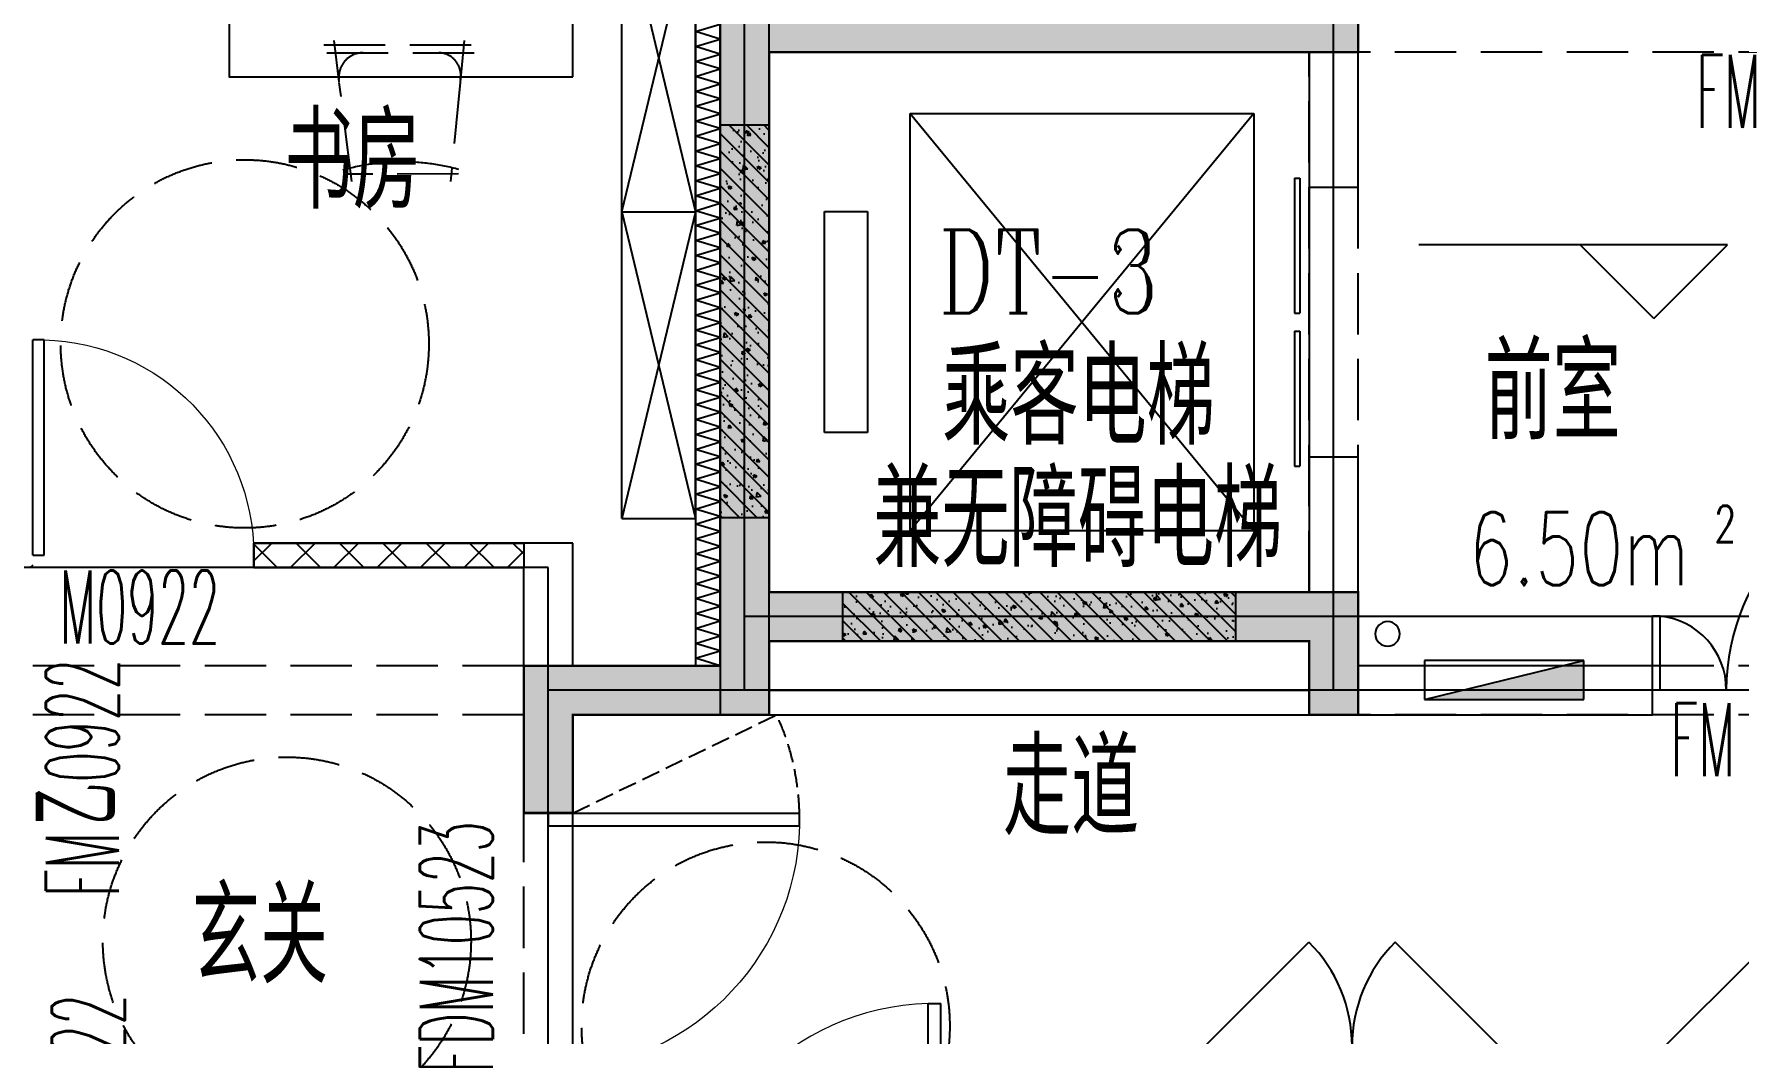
# Model space of a CAD drawing. Header units: millimetres. Extents: x 815519 to 890079, y 147095 to 251022.
# Drawn here: x 857584 to 864531, y 163096 to 167169 of the extents above; entities that cross this region are included whole.
import ezdxf

# ---------------------------------------------------------------- set-up
doc = ezdxf.new("R2010")
doc.units = ezdxf.units.MM
doc.header["$LTSCALE"] = 1000
for name, pattern in [('__DASH', [0.35, 0.25, -0.1]), ('DASH', [0.35, 0.25, -0.1]), ('DOTE', [61.468, 50.8, -5.08, 0.508, -5.08])]:
    doc.linetypes.add(name, pattern=pattern)
for name, color, linetype in [('A-WIND（门窗）', 155, 'Continuous'), ('DIM_ELEV', 3, 'Continuous'), ('DOOR_FIRE', 4, 'Continuous'), ('DOOR_FIRE_TEXT', 7, 'Continuous'), ('EQUIP_消火栓', 7, 'Continuous'), ('EVTR', 52, 'Continuous'), ('PUB_HATCH', 8, 'Continuous'), ('PUB_TEXT', 7, 'Continuous'), ('SPACE', 7, 'Continuous'), ('STAIR', 52, 'Continuous'), ('VPIPE-消防', 1, 'Continuous'), ('WALL', 2, 'Continuous'), ('WINDOW', 4, 'Continuous'), ('WINDOW_TEXT', 7, 'Continuous'), ('家具', 47, 'Continuous'), ('屋面索引', 6, 'Continuous'), ('总内隔墙', 30, 'Continuous'), ('柱', 2, 'Continuous'), ('梁虚线', 134, 'DASH'), ('深色米黄', 30, 'Continuous'), ('看线', 163, 'Continuous'), ('砼墙', 3, 'Continuous'), ('面积框', 6, 'Continuous')]:
    doc.layers.add(name, color=color, linetype=linetype)
doc.layers.add('DOTE', color=1, linetype='DOTE', plot=False)
doc.styles.add('_TCH_LABEL', font='COMPLEX', dxfattribs={"bigfont": 'GBCBIG'})
doc.styles.add('_TCH_SPACE', font='SIMPLEX', dxfattribs={"height": 5, "bigfont": 'GBCBIG'})
doc.styles.add('_TCH_WINDOW', font='SIMPLEX', dxfattribs={"height": 3.5, "bigfont": 'GBCBIG'})
pattern_1 = [(45, (0, 0), (-35.355339, 35.355339), []), (50, (0, 0), (143.452037, -12.550427), [15, -165]), (355, (0, 0), (-27.750267, 150.438427), [12, -132]), (100.4514, (11.95, -1.05), (115.701876, 137.88791), [12.748038, -140.228422]), (46.1842, (0, 40), (213.44821, -33.103803), [22.5, -247.5]), (96.6356, (17.79, 37.24), (186.93254, 194.823574), [19.12206, -210.3426]), (351.1842, (0, 40), (186.93239, 194.82372), [18, -198]), (21, (20, 30), (119.38141, -80.523778), [15, -165]), (326, (20, 30), (48.663066, 145.03001), [12, -132]), (71.4514, (29.95, 23.29), (168.044526, 64.5061), [12.748038, -140.228422]), (37.5, (0, 0), (2.431971, 66.5787708), [0, -130.4, 0, -134, 0, -132.5]), (7.5, (0, 0), (52.6139075, 78.882342), [0, -76.4, 0, -127.4, 0, -50.5]), (327.5, (-44.6, 0), (106.764487, -4.5109743), [0, -50, 0, -156, 0, -207]), (317.5, (-64.6, 0), (116.637234, 20.020996), [0, -65, 0, -103.6, 0, -147])]

# ---------------------------------------------------------------- blocks, each defined once
blk = doc.blocks.new('10#标准层轴网')
at = {"layer": 'DOTE'}
for p, q in [((-329473.1, 356450), (-329473.1, 365950)), ((-327073.1, 356450), (-327073.1, 365950)), ((-330273.1, 356950), (-344033.1, 356950)), ((-330273.1, 342150), (-330273.1, 356950)), ((-311973.1, 356750), (-329473.1, 356750)), ((-303473.1, 356450), (-330273.1, 356450)), ((-330273.1, 342150), (-330273.1, 356450))]:
    blk.add_line(p, q, dxfattribs=at)
blk = doc.blocks.new('$DorLib2D$00000127')
at = {"color": 0, "linetype": 'Continuous'}
for p, q in [((-0.0333, 0.7949), (-0.5333, 0.7949)), ((-0.5333, 0.7949), (-0.5333, 0.6904)), ((-0.0333, 0.7949), (-0.0333, 0.6904)), ((0.0333, 0.7949), (0.0333, 0.6904)), ((0.5333, 0.7949), (0.0333, 0.7949)), ((0.5333, 0.7949), (0.5333, 0.6904)), ((-0.0333, 0.6904), (-0.5333, 0.6904)), ((0.5333, 0.6904), (0.0333, 0.6904)), ((0.5, 0.5), (-0.5, 0.5))]:
    blk.add_line(p, q, dxfattribs=at)
blk = doc.blocks.new('$DorLib2D$00000225')
at = {"color": 0}
for p, q in [((0.475, -0.0014), (0.475, 0.7521)), ((0.475, 0.7521), (0.5, 0.7521)), ((0.5, -0.0014), (0.5, 0.7521)), ((-0.5, 0), (-0.5, 0.252)), ((-0.475, 0.252), (-0.5, 0.252)), ((-0.475, 0), (-0.475, 0.252)), ((-0.475, 0), (-0.5, 0)), ((0.475, -0.0014), (0.5, -0.0014))]:
    blk.add_line(p, q, dxfattribs=at)
for centre, radius, start, end in [((0.5046, -0.0019), 0.7546, 92.24927, 179.72377), ((-0.5008, 0.0026), 0.2508, 359.78987, 84.09744)]:
    blk.add_arc(centre, radius, start, end, dxfattribs=at)
blk = doc.blocks.new('$DorLib2D$00000116')
at = {"color": 0}
for p, q in [((-0.5, 0), (-0.1464, 0.3536)), ((0.5, 0), (0.1464, 0.3536))]:
    blk.add_line(p, q, dxfattribs=at)
for centre, start, end in [((-0.5, 0), 0, 45), ((0.5, 0), 135, 180)]:
    blk.add_arc(centre, 0.5, start, end, dxfattribs=at)
blk = doc.blocks.new('10#-2单元-3C左侧楼梯间')
at = {"layer": 'EVTR'}
for p, q in [((-201595, 485250), (-200195, 485250)), ((-201595, 483550), (-201595, 485250)), ((-201595, 485250), (-200195, 483550)), ((-200195, 485250), (-201595, 483550)), ((-200195, 485250), (-200195, 483550)), ((-201945, 484850), (-201770, 484850)), ((-201945, 483950), (-201945, 484850)), ((-201770, 484850), (-201770, 483950)), ((-201770, 483950), (-201945, 483950)), ((-200195, 483550), (-201595, 483550))]:
    blk.add_line(p, q, dxfattribs=at)
at = {"layer": 'WALL'}
for p, q in [((-202370, 485700), (-202370, 483200)), ((-199770, 484950), (-199770, 485600)), ((-202170, 485500), (-202170, 483300)), ((-202170, 485500), (-201970, 485500)), ((-201970, 485500), (-199970, 485500)), ((-199970, 485500), (-199970, 484950)), ((-199970, 484950), (-199770, 484950)), ((-199770, 483850), (-199970, 483850)), ((-199970, 483850), (-199970, 483300)), ((-199770, 483200), (-199770, 483850)), ((-202170, 483300), (-199970, 483300)), ((-202370, 483200), (-202370, 482800)), ((-199770, 483000), (-199770, 483200)), ((-202170, 483100), (-199970, 483100)), ((-202170, 483100), (-202170, 482900)), ((-199970, 482900), (-199970, 483100)), ((-198570, 483000), (-199770, 483000)), ((-198570, 482800), (-198570, 483000)), ((-202170, 482900), (-199970, 482900)), ((-202370, 482800), (-199870, 482800)), ((-199870, 482800), (-198570, 482800))]:
    blk.add_line(p, q, dxfattribs=at)
at = {"layer": 'DOOR_FIRE', "xscale": 1200, "yscale": 1200, "zscale": 200}
blk.add_blockref('$DorLib2D$00000225', (-197970, 482900), dxfattribs=at)
at = {"layer": 'DOOR_FIRE', "zscale": 100, "rotation": 180}
for p, xscale, yscale in [((-199795, 481450), -1200, -1200), ((-198020, 481450), -1000, -1000)]:
    blk.add_blockref('$DorLib2D$00000116', p, dxfattribs=dict(at, xscale=xscale, yscale=yscale))
at = {"layer": 'WINDOW', "xscale": 1100, "yscale": 200, "zscale": 1100, "rotation": 90}
blk.add_blockref('$DorLib2D$00000127', (-199870, 484400), dxfattribs=at)
at = {"layer": 'DOOR_FIRE_TEXT', "style": '_TCH_WINDOW', "width": 0.494118}
for p in [(-198393, 485191.7), (-198498, 482550)]:
    blk.add_text('FM', height=297.5, dxfattribs=at).set_placement(p)
blk = doc.blocks.new('$DorLib2D$00000001')
for p, q in [((0.45, 0.975), (0.5, 0.975)), ((0.45, 0), (0.45, 0.975)), ((0.5, 0), (0.5, 0.975)), ((0.5, 0), (0.45, 0))]:
    blk.add_line(p, q)
at = {"lineweight": 13}
blk.add_arc((0.475, 0), 0.975, 91.46928, 180, dxfattribs=at)
blk = doc.blocks.new('3A户型-平面')
at = {"layer": 'WINDOW'}
ref = blk.add_blockref('$DorLib2D$00000001', (1068106, -1137121), dxfattribs=dict(at, xscale=1050, yscale=1050, zscale=1050))
ref.add_attrib('A', 'FDM10523', (1067570.5, -1137603.4), dxfattribs={"layer": 'WINDOW_TEXT', "height": 297.5, "style": '_TCH_WINDOW', "width": 0.494118})
blk = doc.blocks.new('10#楼-房间功能')
at = {"layer": 'PUB_TEXT', "style": '_TCH_LABEL'}
for s, p in [('书房', (-331347.4, 418422.4)), ('乘客电梯', (-328668, 417461.7)), ('前室', (-326458, 417482.2)), ('兼无障碍电梯', (-328948.9, 416963.2)), ('走道', (-328420.8, 415871)), ('玄关', (-331725.6, 415266.5))]:
    blk.add_text(s, height=385.82, dxfattribs=at).set_placement(p)
at = {"layer": 'PUB_TEXT', "style": '_TCH_LABEL', "width": 0.705882}
blk.add_text('DT-3', height=340, dxfattribs=at).set_placement((-328682, 417997.2))
blk = doc.blocks.new('10#-剪力墙-初')
at = {"layer": 'PUB_HATCH'}
blk.add_hatch(color=256, dxfattribs=at).paths.add_polyline_path([(674412.9, -136000.9), (674412.9, -133900.9), (671612.9, -133900.6), (671612.9, -134100.6), (674212.9, -134100.9), (674212.9, -136600.9), (672112.9, -136600.9), (672112.9, -136800.9), (674512.9, -136800.9), (674512.9, -139000.9), (672112.9, -139000.9), (672112.9, -139500.9), (672312.9, -139500.9), (672312.9, -139200.9), (674512.9, -139200.9), (674512.9, -139500.9), (675312.9, -139500.9), (675312.9, -139900.9), (675512.9, -139900.9), (675512.9, -139300.9), (674712.9, -139300.9), (674712.9, -136000.9)])
at = {"layer": '柱', "color": 6, "ltscale": 1, "const_width": 10}
for points in [[(674712.9, -136800.9), (674712.9, -136000.9), (674412.9, -136000.9)], [(674212.9, -136800.9), (674512.9, -136800.9)]]:
    blk.add_lwpolyline(points, dxfattribs=at)
at = {"layer": '砼墙', "color": 5, "ltscale": 1, "const_width": 10}
for points in [[(674212.9, -136800.9), (672112.9, -136800.9), (672112.9, -136600.9), (674212.9, -136600.9)], [(674712.9, -136800.9), (674712.9, -139000.9), (674712.9, -139300.9), (675512.9, -139300.9), (675512.9, -139900.9), (675312.9, -139900.9), (675312.9, -139500.9), (674512.9, -139500.9), (674512.9, -139200.9), (672312.9, -139200.9), (672312.9, -139500.9), (672112.9, -139500.9), (672112.9, -139000.9), (674512.9, -139000.9), (674512.9, -136800.9)]]:
    blk.add_lwpolyline(points, dxfattribs=at)
blk = doc.blocks.new('3-Ba户型-右')
at = {"layer": 'A-WIND（门窗）', "linetype": 'DASH', "ltscale": 0.3}
blk.add_line((-681129.1, 353600), (-680298.3, 354000), dxfattribs=at)
blk.add_arc((-681229.1, 353573.7), 1023.7, 1.46928, 24.60508, dxfattribs=at)
at = {"layer": 'STAIR', "color": 8, "linetype": '__DASH'}
for centre in [(-682466.1, 355511.3), (-682294.2, 353077.7), (-680343.3, 352731.8)]:
    blk.add_circle(centre, 750, dxfattribs=at)
at = {"layer": 'WALL'}
for p, q in [((-680529.1, 354200), (-680529.1, 357300)), ((-680329.1, 354000), (-680329.1, 357300)), ((-681129.1, 354700), (-682429.1, 354700)), ((-682429.1, 354700), (-682429.1, 354600)), ((-681129.1, 354200), (-681129.1, 354700)), ((-682429.1, 354600), (-681329.1, 354600)), ((-681329.1, 354100), (-681329.1, 354600)), ((-681129.1, 354200), (-680529.1, 354200)), ((-681329.1, 354100), (-681329.1, 353600)), ((-681129.1, 354000), (-680329.1, 354000)), ((-681129.1, 353600), (-681129.1, 354000)), ((-681329.1, 353600), (-681129.1, 353600))]:
    blk.add_line(p, q, dxfattribs=at)
at = {"layer": 'WINDOW'}
blk.add_line((-681129.1, 352550), (-681129.1, 353600), dxfattribs=at)
at = {"layer": '家具'}
for p, q in [((-680929.1, 354799.9), (-680929.1, 357299.9)), ((-680929.1, 356049.9), (-680629.1, 357299.9)), ((-680929.1, 357299.9), (-680629.1, 356049.9)), ((-680629.1, 354799.9), (-680629.1, 357299.9)), ((-680929.1, 356049.9), (-680629.1, 356049.9)), ((-680929.1, 356049.9), (-680629.1, 354799.9)), ((-680629.1, 356049.9), (-680929.1, 354799.9)), ((-680929.1, 354799.9), (-680629.1, 354799.9))]:
    blk.add_line(p, q, dxfattribs=at)
at = {"layer": '家具', "linetype": 'DASH'}
for p, q in [((-682081.3, 356578.5), (-682102.4, 356746.6)), ((-681572.1, 356746.6), (-681588.6, 356577.1)), ((-682144, 356730.1), (-681515.3, 356730.1)), ((-682131.9, 356697.1), (-681527.4, 356697.1)), ((-682030.3, 356172.4), (-682081, 356576.1)), ((-681588.7, 356576.1), (-681628.1, 356172.4)), ((-681594.9, 356204.3), (-682064, 356202.1))]:
    blk.add_line(p, q, dxfattribs=at)
at = {"layer": '家具'}
blk.add_lwpolyline([(-681129.1, 356599.9), (-681129.1, 357299.9), (-682529.1, 357299.9), (-682529.1, 356599.9)], close=True, dxfattribs=at)
at = {"layer": '家具', "linetype": 'DASH'}
for centre, radius, start, end in [((-681984, 356598.1), 99, 90, 185.71059), ((-681677, 356605.9), 91.2, 348.84673, 88.82053), ((-681825.5, 355374.1), 878.6, 74.67211, 105.89044)]:
    blk.add_arc(centre, radius, start, end, dxfattribs=at)
at = {"layer": '深色米黄'}
blk.add_line((-680629.1, 357299.9), (-680629.1, 354200), dxfattribs=at)
at = {"layer": 'WINDOW'}
ref = blk.add_blockref('$DorLib2D$00000001', (-682879.1, 354650), dxfattribs=dict(at, xscale=-900, yscale=900, zscale=-900, rotation=359.9999977879744))
ref.add_attrib('A', 'M0922', (-683222.1, 354290.3), dxfattribs={"layer": 'WINDOW_TEXT', "height": 297.5, "rotation": 360, "style": '_TCH_WINDOW', "width": 0.494118})
ref = blk.add_blockref('$DorLib2D$00000001', (-681229.1, 353075), dxfattribs=dict(at, xscale=1050, yscale=-1050, zscale=1050, rotation=90))
ref.add_attrib('A', 'FDM10523', (-681455.3, 352539.5), dxfattribs={"layer": 'WINDOW_TEXT', "height": 297.5, "rotation": 90, "style": '_TCH_WINDOW', "width": 0.494118})
ref = blk.add_blockref('$DorLib2D$00000001', (-683479.1, 352550), dxfattribs=dict(at, xscale=900, yscale=900, zscale=900, rotation=90))
ref.add_attrib('A', 'M0922', (-682955.3, 352207), dxfattribs={"layer": 'WINDOW_TEXT', "height": 297.5, "rotation": 90, "style": '_TCH_WINDOW', "width": 0.494118})
at = {"layer": 'DOOR_FIRE_TEXT', "style": '_TCH_WINDOW'}
for s, height, width, p in [('0922', 297.5, 0.494118, (-682979.1, 353724)), ('乙', 337.6, 0.7, (-682979.1, 353552)), ('FM', 297.5, 0.494118, (-682979.1, 353258))]:
    blk.add_text(s, height=height, rotation=90, dxfattribs=dict(at, width=width)).set_placement(p)
blk = doc.blocks.new('$LinePat$保温板2')
at = {"color": 0}
for p, q in [((0, -50), (15, 0)), ((15, 0), (30, -50))]:
    blk.add_line(p, q, dxfattribs=at)
blk = doc.blocks.new('井道隔声')
at = {"layer": '看线'}
blk.add_lwpolyline([(38400.4, 359649.9), (38300.4, 359649.9), (38300.4, 356550), (38400.4, 356550)], close=True, dxfattribs=at)
at = {"layer": '看线', "xscale": 2.026095496201461, "yscale": 2, "zscale": 2, "rotation": 90}
for p in [(38300.4, 359589.1), (38300.4, 359528.4), (38300.4, 359467.6), (38300.4, 359406.8), (38300.4, 359346), (38300.4, 359285.2), (38300.4, 359224.4), (38300.4, 359163.7), (38300.4, 359102.9), (38300.4, 359042.1), (38300.4, 358981.3), (38300.4, 358920.5), (38300.4, 358859.7), (38300.4, 358799), (38300.4, 358738.2), (38300.4, 358677.4), (38300.4, 358616.6), (38300.4, 358555.8), (38300.4, 358495.1), (38300.4, 358434.3), (38300.4, 358373.5), (38300.4, 358312.7), (38300.4, 358251.9), (38300.4, 358191.1), (38300.4, 358130.4), (38300.4, 358069.6), (38300.4, 358008.8), (38300.4, 357948), (38300.4, 357887.2), (38300.4, 357826.4), (38300.4, 357765.7), (38300.4, 357704.9), (38300.4, 357644.1), (38300.4, 357583.3), (38300.4, 357522.5), (38300.4, 357461.7), (38300.4, 357401), (38300.4, 357340.2), (38300.4, 357279.4), (38300.4, 357218.6), (38300.4, 357157.8), (38300.4, 357097), (38300.4, 357036.3), (38300.4, 356975.5), (38300.4, 356914.7), (38300.4, 356853.9), (38300.4, 356793.1), (38300.4, 356732.3), (38300.4, 356671.6), (38300.4, 356610.8), (38300.4, 356550)]:
    blk.add_blockref('$LinePat$保温板2', p, dxfattribs=at)
blk = doc.blocks.new('$TwtSys$00000434')
for p, q in [((-0.5, 0.5), (-0.5, -0.5)), ((-0.5, -0.5), (0.5, 0.5)), ((0.5, 0.5), (-0.5, 0.5)), ((0.5, -0.5), (0.5, 0.5)), ((-0.5, -0.5), (0.5, -0.5))]:
    blk.add_line(p, q)
blk.add_solid([(0.5, -0.5), (0.5, 0.5), (-0.5, -0.5)])
blk = doc.blocks.new('10#-消火栓')
at = {"layer": 'VPIPE-消防', "linetype": 'Continuous'}
blk.add_circle((-223994.1, 973964.6), 50, dxfattribs=at)
at = {"layer": 'EQUIP_消火栓', "xscale": -650, "yscale": 160, "zscale": 650}
blk.add_blockref('$TwtSys$00000434', (-224469.1, 973776.9), dxfattribs=at)
blk = doc.blocks.new('10#-ZPS-填充')
at = {"layer": '总内隔墙', "linetype": 'ByBlock'}
h = blk.add_hatch(dxfattribs=at)
h.set_pattern_fill('ANSI37', color=30, scale=1000)
h.set_pattern_definition([(45, (-1714200.95, 1041073.46), (-88.388348, 88.388348), []), (135, (-1714200.95, 1041073.46), (-88.388348, -88.388348), [])])
h.paths.add_polyline_path([(-213130, 1156175), (-211830, 1156175), (-211830, 1156075), (-213130, 1156075)])
h.paths.add_polyline_path([(-213130, 1155275), (-213030, 1155275), (-213030, 1156074.5), (-213130, 1156074.5)])
h.paths.add_polyline_path([(-214530, 1155275), (-213030, 1155275), (-213030, 1155175), (-214530, 1155175)])
h.paths.add_polyline_path([(-213430, 1153775), (-214530, 1153775), (-214530, 1153875), (-213430, 1153875)])
h.paths.add_polyline_path([(-214530, 1159374.5), (-214630, 1159374.5), (-214630, 1156775), (-214530, 1156775)])
h.paths.add_polyline_path([(-216730, 1153975), (-216930, 1153975), (-216930, 1154625), (-216730, 1154625)])
h.paths.add_polyline_path([(-216730, 1149875), (-216930, 1149875), (-216930, 1153775), (-216730, 1153775)])
h.paths.add_polyline_path([(-216730, 1153773.9), (-217379.9, 1153774.9), (-217379.9, 1153975), (-216730, 1153975)])
h.paths.add_polyline_path([(-222830, 1148775), (-223030, 1148775), (-223030, 1145275), (-222830, 1145275)])
h.paths.add_polyline_path([(-224080.2, 1149975), (-224280.2, 1149975), (-224280.2, 1148675), (-224080.2, 1148675)])
h.paths.add_polyline_path([(-224280.2, 1149375), (-226030, 1149375), (-226030, 1149275), (-224280.2, 1149275)])
h.paths.add_polyline_path([(-226230, 1150625), (-226030, 1150625), (-226030, 1148775), (-226230, 1148775)])
h.paths.add_polyline_path([(-227979.8, 1149375), (-226230, 1149375), (-226230, 1149275), (-227979.8, 1149275)])
h.paths.add_polyline_path([(-227979.8, 1148675), (-228180, 1148675), (-228180, 1149975), (-227979.8, 1149975)])
h.paths.add_polyline_path([(-229230, 1145275), (-229430, 1145275), (-229430, 1148775), (-229230, 1148775)])
h.paths.add_polyline_path([(-235530, 1153775), (-235330, 1153775), (-235330, 1149875), (-235530, 1149875)])
h.paths.add_polyline_path([(-235530, 1153975), (-234880, 1153975), (-234880, 1153775), (-235530, 1153775)])
h.paths.add_polyline_path([(-235530, 1153975), (-235330, 1153975), (-235330, 1154925), (-235530, 1154925)])
h.paths.add_polyline_path([(-239030, 1153675), (-239230, 1153675), (-239230, 1153575), (-239030, 1153575)])
h.paths.add_polyline_path([(-241830, 1156075), (-239230, 1156075), (-239230, 1156175), (-241830, 1156175)])
h.paths.add_polyline_path([(-214530, 1154175), (-214630, 1154175), (-214630, 1153775), (-214530, 1153775)])
h.paths.add_polyline_path([(-214730, 1156775), (-214730, 1156675), (-214530, 1156675), (-214530, 1156775)])
h.paths.add_polyline_path([(-215630, 1156675), (-215630, 1156775), (-216730, 1156775), (-216730, 1156675)])
h.paths.add_polyline_path([(-214630, 1156275), (-214530, 1156275), (-214530, 1156675), (-214630, 1156675)])
h.paths.add_polyline_path([(-214530, 1155375), (-214630, 1155375), (-214630, 1155075), (-214530, 1155075)])
h.paths.add_polyline_path([(-223130, 1149975), (-223130, 1149875), (-223030, 1149875), (-223030, 1149975)])
h.paths.add_polyline_path([(-224030, 1149875), (-224030, 1149975), (-224080.2, 1149975), (-224080.2, 1149875)])
h.paths.add_polyline_path([(-221830, 1148775), (-221830, 1148675), (-220430, 1148675), (-220430, 1148775)])
h.paths.add_polyline_path([(-222730, 1148675), (-222730, 1148775), (-222830, 1148775), (-222830, 1148675)])
h.paths.add_polyline_path([(-224030, 1148675), (-224030, 1148775), (-224080.2, 1148775), (-224080.2, 1148675)])
h.paths.add_polyline_path([(-223130, 1148775), (-223130, 1148675), (-223030, 1148675), (-223030, 1148775)])
h.paths.add_polyline_path([(-229130, 1149875), (-229130, 1149975), (-229230, 1149975), (-229230, 1149875)])
h.paths.add_polyline_path([(-228230, 1149975), (-228230, 1149875), (-228179.8, 1149875), (-228179.8, 1149975)])
h.paths.add_polyline_path([(-228230, 1148775), (-228230, 1148675), (-228179.8, 1148675), (-228179.8, 1148775)])
h.paths.add_polyline_path([(-229130, 1148675), (-229130, 1148775), (-229230, 1148775), (-229230, 1148675)])
h.paths.add_polyline_path([(-229530, 1148775), (-229530, 1148675), (-229430, 1148675), (-229430, 1148775)])
h.paths.add_polyline_path([(-230430, 1148675), (-230430, 1148775), (-231830, 1148775), (-231830, 1148675)])
h.paths.add_polyline_path([(-233730, 1153075), (-233630, 1153075), (-233630, 1153777.9), (-233730, 1153777.9)])
h.paths.add_polyline_path([(-233630, 1152275), (-233730, 1152275), (-233730, 1151675), (-233630, 1151675)])
h.paths.add_polyline_path([(-237030, 1156076.4), (-237030, 1156273.6), (-237130, 1156273.6), (-237130, 1156076.4)])
h.paths.add_polyline_path([(-236230, 1156273.6), (-236230, 1156076.4), (-235530, 1156076.4), (-235530, 1156273.6)])
h.paths.add_polyline_path([(-239130, 1157275), (-239030, 1157275), (-239030, 1157375), (-239130, 1157375)])
h.paths.add_polyline_path([(-239030, 1156375), (-239130, 1156375), (-239130, 1156275), (-239030, 1156275)])
h.paths.add_polyline_path([(-239030, 1151775), (-239230, 1151775), (-239230, 1150875), (-239030, 1150875)])
h.paths.add_polyline_path([(-239230, 1152675), (-239030, 1152675), (-239030, 1152975), (-239230, 1152975)])
h.paths.add_polyline_path([(-218630, 1153075), (-218530, 1153075), (-218530, 1153775), (-218630, 1153775)])
h.paths.add_polyline_path([(-218630, 1151675), (-218530, 1151675), (-218530, 1152275), (-218630, 1152275)], flags=16)
at = {"layer": '总内隔墙', "color": 30, "linetype": 'ByBlock'}
blk.add_lwpolyline([(-215630, 1156675), (-215630, 1156775), (-216730, 1156775), (-216730, 1156675), (-215630, 1156675)], dxfattribs=at)
blk = doc.blocks.new('DAAB')
at = {"layer": '梁虚线', "ltscale": 1}
for p, q in [((232617.7, -666515.6), (235117.7, -666515.6)), ((235117.7, -668715.6), (235117.7, -666515.6)), ((235317.7, -668715.6), (235317.7, -666515.6)), ((232617.7, -669015.6), (235117.7, -669015.6)), ((238517.7, -669015.6), (243417.7, -669015.6)), ((232617.7, -669215.6), (235117.7, -669215.6)), ((238517.7, -669215.6), (243417.7, -669215.6)), ((238317.7, -675415.6), (238317.7, -669615.6)), ((238517.7, -675415.6), (238517.7, -669615.6))]:
    blk.add_line(p, q, dxfattribs=at)
for points in [[(237717.7, -666515.6), (237717.7, -665715.6), (237417.7, -665715.6)], [(235117.7, -666515.6), (235117.7, -666315.6)], [(235117.7, -666515.6), (237217.7, -666515.6)], [(237217.7, -666515.6), (237517.7, -666515.6)], [(237517.7, -668715.6), (237517.7, -666515.6)], [(237717.7, -668715.6), (237717.7, -666515.6)], [(235117.7, -669215.6), (235117.7, -668715.6)], [(235117.7, -668715.6), (237517.7, -668715.6)], [(237717.7, -669015.6), (237717.7, -668715.6)], [(235317.7, -669215.6), (235317.7, -668915.6)], [(235317.7, -668915.6), (237517.7, -668915.6)], [(237517.7, -669215.6), (237517.7, -668915.6)], [(237717.7, -669015.6), (238517.7, -669015.6)], [(238517.7, -669615.6), (238517.7, -669015.6)], [(235317.7, -669215.6), (235117.7, -669215.6)], [(237517.7, -669215.6), (238317.7, -669215.6)], [(238317.7, -669615.6), (238317.7, -669215.6)], [(238517.7, -669615.6), (238317.7, -669615.6)]]:
    blk.add_lwpolyline(points, dxfattribs=at)
blk = doc.blocks.new('10#楼-装配式-标准层')
at = {"layer": 'PUB_HATCH'}
h = blk.add_hatch(dxfattribs=at)
h.set_pattern_fill('钢筋混凝土', color=256, scale=20, style=0)
h.set_pattern_definition(pattern_1)
h.paths.add_polyline_path([(190813.5, 548002.9), (191013.5, 548002.9), (191013.5, 549603), (190813.5, 549603)])
h = blk.add_hatch(dxfattribs=at)
h.set_pattern_fill('钢筋混凝土', color=256, scale=20, style=0)
h.set_pattern_definition(pattern_1)
h.paths.add_polyline_path([(188913.5, 547500), (190513.5, 547500), (190513.5, 547700), (188913.5, 547700)])
at = {"layer": 'WALL'}
for p, q in [((191013.5, 549603), (190813.5, 549603)), ((190813.5, 549603), (190813.5, 548002.9)), ((191013.5, 548002.9), (191013.5, 549603)), ((190813.5, 548002.9), (191013.5, 548002.9)), ((190513.5, 547700), (188913.5, 547700)), ((188913.5, 547700), (188913.5, 547500)), ((190513.5, 547500), (190513.5, 547700)), ((188913.5, 547500), (190513.5, 547500))]:
    blk.add_line(p, q, dxfattribs=at)

msp = doc.modelspace()

# ---------------------------------------------------------------- linework, layer by layer
at = {"layer": 'DIM_ELEV'}
for p, q in [((864484.5, 166310.4), (863227, 166310.4)), ((864184.5, 166010.4), (863884.5, 166310.4)), ((864184.5, 166010.4), (864484.5, 166310.4))]:
    msp.add_line(p, q, dxfattribs=at)

# ---------------------------------------------------------------- block references
at = {"xscale": -1}
for name, p in [('10#-剪力墙-初', (1535092.4, 303896.3)), ('10#-消火栓', (639105.3, -809239.6))]:
    msp.add_blockref(name, p, dxfattribs=at)
at = {"xscale": -1, "rotation": 359.9999999999714}
msp.add_blockref('DAAB', (1098097, 833611), dxfattribs=at)
msp.add_blockref('3A户型-平面', (-207351.6, 1299316.4))
at = {"layer": '屋面索引', "xscale": -1}
msp.add_blockref('10#-ZPS-填充', (642849.5, -991679.6), dxfattribs=at)
at = {"layer": '总内隔墙', "color": 0, "xscale": -1}
msp.add_blockref('10#楼-装配式-标准层', (1051393, -382804.6), dxfattribs=at)
at = {"layer": '看线'}
for name, p in [('10#标准层轴网', (1189952.5, -191954.6)), ('10#-2单元-3C左侧楼梯间', (1062749.5, -318404.6)), ('3-Ba户型-右', (1540908.5, -189604.6)), ('10#楼-房间功能', (1189952.5, -251965.6))]:
    msp.add_blockref(name, p, dxfattribs=at)
at = {"layer": '面积框'}
msp.add_blockref('井道隔声', (821979, -191954.6), dxfattribs=at)

# ---------------------------------------------------------------- texts
at = {"layer": 'SPACE', "style": '_TCH_SPACE', "width": 0.705882}
for s, height, p in [('6.50m', 297.5, (863430.3, 164923.5)), ('2', 148.8, (864430.3, 165098.5))]:
    msp.add_text(s, height=height, dxfattribs=at).set_placement(p)

doc.saveas('drawing.dxf')
